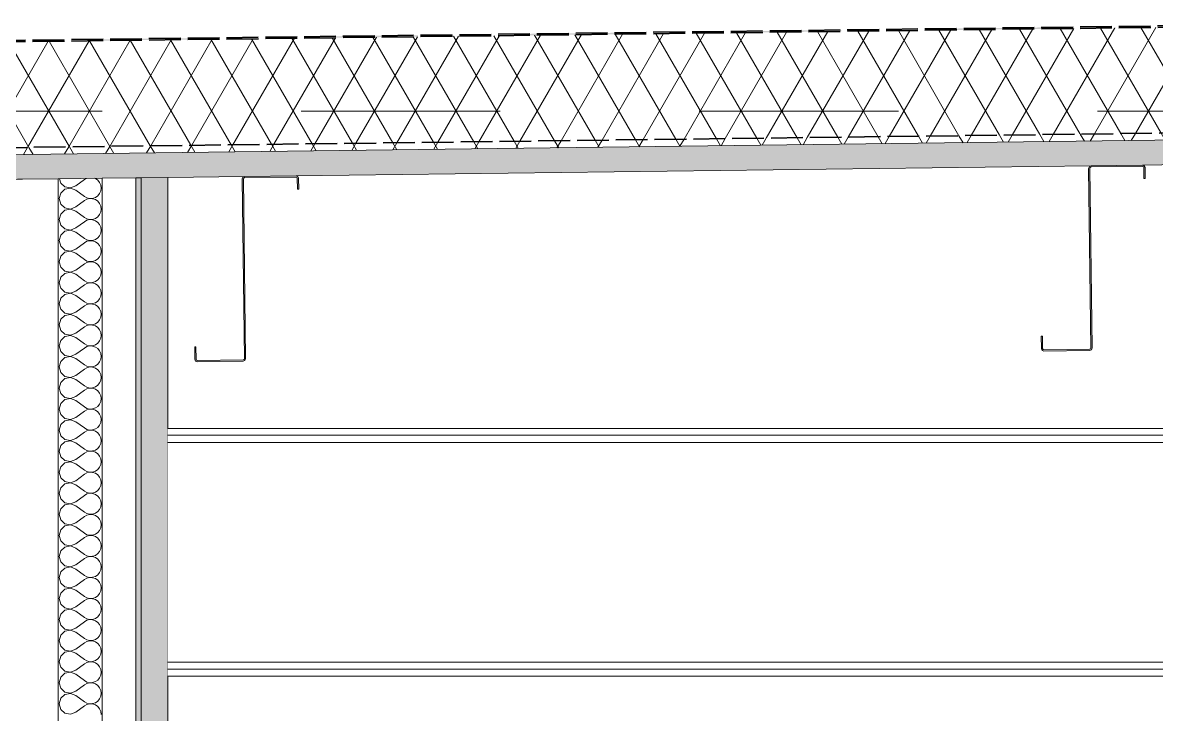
# Model space of a CAD drawing. Header units: millimetres. Extents: x -46169 to 228156, y -86316 to 18123.
# Drawn here: x 115437 to 117044, y -65767 to -64786 of the extents above; entities that cross this region are included whole.
import ezdxf

# ---------------------------------------------------------------- set-up
doc = ezdxf.new("R2010")
doc.units = ezdxf.units.MM
doc.header["$MEASUREMENT"] = 0
for name, pattern in [('Dashed', [2822.222233, 1411.111116, -1411.111116]), ('Hidden Line', [55, 45, -10]), ('Wipeout_Contour', [1000, 0, -1000])]:
    doc.linetypes.add(name, pattern=pattern)
for name, color, linetype, lineweight, true_color in [('0_Pen_No__105', 7, 'Continuous', 15, 0xa6a6a6), ('New_A-20-M_Roof_Pen_No__149', 7, 'Continuous', 0, 0x2a2a2a), ('New_A-20-M_Roof_Pen_No__162', 7, 'Continuous', 0, 0xe47200), ('New_A-20-M_Roof_Pen_No__81', 7, 'Continuous', 20, 0x6a6a6a), ('New_A-25-M_Wall_Int_Pen_No__107', 7, 'Continuous', 15, 0xa6a6a6)]:
    doc.layers.add(name, color=color, linetype=linetype, lineweight=lineweight, true_color=true_color)
for name, color, linetype in [('New_A-20-M_Roof', 7, 'Continuous'), ('New_A-25-M_Wall_Int', 7, 'Continuous'), ('S-280-M_STRUCT_FRAME.IFC Import', 7, 'Continuous')]:
    doc.layers.add(name, color=color, linetype=linetype)
for name, color, linetype, lineweight in [('New_A-20-M_Roof_Pen_No__195', 7, 'Continuous', 35), ('New_A-20-M_Roof_Pen_No__4', 7, 'Continuous', 20), ('New_A-20-M_Roof_Pen_No__85', 8, 'Continuous', 20), ('New_A-25-M_Wall_Int_Pen_No__1', 7, 'Continuous', 13), ('S-280-M_STRUCT_FRAME.IFC Import_Pen_No__1', 7, 'Continuous', 13), ('S-280-M_STRUCT_FRAME.IFC Import_Pen_No__160', 5, 'Continuous', 200), ('S-280-M_STRUCT_FRAME.IFC Import_Pen_No__90', 8, 'Continuous', 20)]:
    doc.layers.add(name, color=color, linetype=linetype, lineweight=lineweight)
pattern_1 = [(60, (104446.777, -81110.96), (-43.30127, 25), []), (120, (104446.777, -81110.96), (43.30127, 25), [])]

# ---------------------------------------------------------------- blocks, each defined once
blk = doc.blocks.new('Section Elem_34_1', base_point=(104446.8, -81111))
at = {"color": 254, "linetype": 'Wipeout_Contour', "lineweight": 0, "ltscale": 12703717.4741142}
blk.add_wipeout([(115752, -65003.7), (115642.9, -65005.1), (115642.9, -65361), (117118.2, -65361), (117118.2, -65712.4), (115642.9, -65712.4), (115642.9, -65961), (117149.3, -65961), (117149.3, -65361), (117842.9, -65361), (117842.9, -64988), (117625.9, -64985.3), (117628.4, -64986.4), (117629.5, -64989), (117626.3, -65243.7), (117626.8, -65245), (117628, -65245.6), (117692.8, -65246.4), (117694.1, -65245.9), (117694.7, -65244.6), (117694.9, -65227.2), (117696.7, -65227.2), (117696.5, -65244.6), (117695.4, -65247.2), (117692.8, -65248.2), (117628, -65247.4), (117625.5, -65246.3), (117624.5, -65243.7), (117627.7, -64988.9), (117627.2, -64987.7), (117625.9, -64987.1), (117553.1, -64986.2), (117551.8, -64986.7), (117551.3, -64988), (117551.1, -65003.4), (117549.3, -65003.4), (117549.5, -64988), (117550.6, -64985.4), (117553.1, -64984.4), (117421.4, -64982.7), (117024.7, -64987.7), (117027.3, -64988.7), (117028.3, -64991.3), (117028.5, -65006.7), (117026.7, -65006.7), (117026.5, -64991.3), (117026, -64990), (117024.7, -64989.5), (116951.9, -64990.4), (116950.7, -64991), (116950.2, -64992.3), (116953.4, -65247), (116952.3, -65249.6), (116949.8, -65250.7), (116885, -65251.5), (116882.4, -65250.5), (116881.4, -65247.9), (116881.1, -65230.5), (116882.9, -65230.5), (116883.2, -65247.9), (116883.7, -65249.2), (116885, -65249.7), (116949.8, -65248.9), (116951, -65248.3), (116951.6, -65247.1), (116948.4, -64992.3), (116949.4, -64989.7), (116951.9, -64988.6), (115824.8, -65002.8), (115827.4, -65003.8), (115828.4, -65006.4), (115828.6, -65021.8), (115826.8, -65021.8), (115826.6, -65006.4), (115826.1, -65005.1), (115824.8, -65004.6), (115752, -65005.5), (115750.8, -65006.1), (115750.2, -65007.3), (115753.4, -65262.1), (115752.4, -65264.7), (115749.9, -65265.8), (115685.1, -65266.6), (115682.5, -65265.6), (115681.5, -65263), (115681.2, -65245.6), (115683, -65245.6), (115683.3, -65263), (115683.8, -65264.3), (115685.1, -65264.8), (115749.9, -65264), (115751.1, -65263.4), (115751.6, -65262.1), (115748.4, -65007.4), (115749.5, -65004.8)], dxfattribs=at).dxf.layer = 'New_A-25-M_Wall_Int'
blk = doc.blocks.new('*X57', base_point=(104446.8, -81111))
at = {"layer": 'New_A-25-M_Wall_Int_Pen_No__107', "linetype": 'Continuous'}
for p, q in [((115489.5, -65007), (115491.2, -65013.1)), ((115491.2, -65013.1), (115497.2, -65018.6)), ((115497.2, -65018.6), (115505.2, -65020.1)), ((115505.2, -65020.1), (115512.8, -65017.2)), ((115512.8, -65017.2), (115524.8, -65008.3)), ((115527.9, -65006.5), (115524.8, -65008.3)), ((115540.4, -65006.8), (115539.1, -65006.4)), ((115543.8, -65009.2), (115540.4, -65006.8)), ((115546.4, -65012.4), (115543.8, -65009.2)), ((115548.1, -65016.1), (115546.4, -65012.4)), ((115548.7, -65020.2), (115548.1, -65016.1)), ((115491.2, -65027.3), (115489, -65035.1)), ((115489, -65035.1), (115491.2, -65043)), ((115497.2, -65021.8), (115491.2, -65027.3)), ((115505.2, -65020.3), (115497.2, -65021.8)), ((115512.8, -65023.2), (115505.2, -65020.3)), ((115512.8, -65023.2), (115524.8, -65032.1)), ((115524.8, -65032.1), (115528.4, -65034.1)), ((115528.4, -65036.1), (115524.8, -65038.1)), ((115528.4, -65034.1), (115532.4, -65035.1)), ((115532.4, -65035.2), (115528.4, -65036.1)), ((115532.4, -65035.1), (115536.5, -65034.9)), ((115536.5, -65035.4), (115532.4, -65035.2)), ((115536.5, -65034.9), (115540.4, -65033.6)), ((115540.4, -65036.7), (115536.5, -65035.4)), ((115540.4, -65033.6), (115543.8, -65031.2)), ((115543.8, -65031.2), (115546.4, -65028)), ((115546.4, -65028), (115548.1, -65024.3)), ((115548.1, -65024.3), (115548.7, -65020.2)), ((115491.2, -65043), (115497.2, -65048.5)), ((115497.2, -65051.6), (115491.2, -65057.1)), ((115497.2, -65048.5), (115505.2, -65050)), ((115505.2, -65050.1), (115497.2, -65051.6)), ((115505.2, -65050), (115512.8, -65047.1)), ((115512.8, -65053), (115505.2, -65050.1)), ((115512.8, -65047.1), (115524.8, -65038.1)), ((115543.8, -65039), (115540.4, -65036.7)), ((115546.4, -65042.2), (115543.8, -65039)), ((115548.1, -65046), (115546.4, -65042.2)), ((115548.7, -65050.1), (115548.1, -65046)), ((115548.1, -65054.1), (115548.7, -65050.1)), ((115491.2, -65057.1), (115489, -65065)), ((115489, -65065), (115491.2, -65072.8)), ((115512.8, -65053), (115524.8, -65062)), ((115512.8, -65076.9), (115524.8, -65068)), ((115524.8, -65062), (115528.4, -65064)), ((115528.4, -65066), (115524.8, -65068)), ((115528.4, -65064), (115532.4, -65064.9)), ((115532.4, -65065), (115528.4, -65066)), ((115532.4, -65064.9), (115536.5, -65064.7)), ((115536.5, -65065.2), (115532.4, -65065)), ((115536.5, -65064.7), (115540.4, -65063.4)), ((115540.4, -65066.6), (115536.5, -65065.2)), ((115540.4, -65063.4), (115543.8, -65061.1)), ((115543.8, -65068.9), (115540.4, -65066.6)), ((115543.8, -65061.1), (115546.4, -65057.9)), ((115546.4, -65057.9), (115548.1, -65054.1)), ((115491.2, -65072.8), (115497.2, -65078.3)), ((115497.2, -65081.5), (115491.2, -65087)), ((115497.2, -65078.3), (115505.2, -65079.8)), ((115505.2, -65080), (115497.2, -65081.5)), ((115505.2, -65079.8), (115512.8, -65076.9)), ((115512.8, -65082.9), (115505.2, -65080)), ((115512.8, -65082.9), (115524.8, -65091.8)), ((115546.4, -65072.1), (115543.8, -65068.9)), ((115548.1, -65075.8), (115546.4, -65072.1)), ((115546.4, -65087.8), (115548.1, -65084)), ((115548.7, -65079.9), (115548.1, -65075.8)), ((115548.1, -65084), (115548.7, -65079.9)), ((115491.2, -65087), (115489, -65094.8)), ((115489, -65094.8), (115491.2, -65102.7)), ((115512.8, -65106.8), (115524.8, -65097.8)), ((115524.8, -65091.8), (115528.4, -65093.8)), ((115528.4, -65095.8), (115524.8, -65097.8)), ((115528.4, -65093.8), (115532.4, -65094.8)), ((115532.4, -65094.9), (115528.4, -65095.8)), ((115532.4, -65094.8), (115536.5, -65094.6)), ((115536.5, -65095.1), (115532.4, -65094.9)), ((115536.5, -65094.6), (115540.4, -65093.3)), ((115540.4, -65096.4), (115536.5, -65095.1)), ((115540.4, -65093.3), (115543.8, -65090.9)), ((115543.8, -65098.7), (115540.4, -65096.4)), ((115543.8, -65090.9), (115546.4, -65087.8)), ((115546.4, -65101.9), (115543.8, -65098.7)), ((115491.2, -65102.7), (115497.2, -65108.2)), ((115497.2, -65111.3), (115491.2, -65116.8)), ((115497.2, -65108.2), (115505.2, -65109.7)), ((115505.2, -65109.8), (115497.2, -65111.3)), ((115505.2, -65109.7), (115512.8, -65106.8)), ((115512.8, -65112.7), (115505.2, -65109.8)), ((115512.8, -65112.7), (115524.8, -65121.7)), ((115548.1, -65105.7), (115546.4, -65101.9)), ((115546.4, -65117.6), (115548.1, -65113.8)), ((115548.7, -65109.8), (115548.1, -65105.7)), ((115548.1, -65113.8), (115548.7, -65109.8)), ((115491.2, -65116.8), (115489, -65124.7)), ((115489, -65124.7), (115491.2, -65132.5)), ((115491.2, -65132.5), (115497.2, -65138)), ((115512.8, -65136.6), (115524.8, -65127.7)), ((115524.8, -65121.7), (115528.4, -65123.7)), ((115528.4, -65125.7), (115524.8, -65127.7)), ((115528.4, -65123.7), (115532.4, -65124.6)), ((115532.4, -65124.7), (115528.4, -65125.7)), ((115532.4, -65124.6), (115536.5, -65124.4)), ((115536.5, -65124.9), (115532.4, -65124.7)), ((115536.5, -65124.4), (115540.4, -65123.1)), ((115540.4, -65126.3), (115536.5, -65124.9)), ((115540.4, -65123.1), (115543.8, -65120.8)), ((115543.8, -65128.6), (115540.4, -65126.3)), ((115543.8, -65120.8), (115546.4, -65117.6)), ((115546.4, -65131.8), (115543.8, -65128.6)), ((115548.1, -65135.5), (115546.4, -65131.8)), ((115491.2, -65146.7), (115489, -65154.5)), ((115497.2, -65141.2), (115491.2, -65146.7)), ((115497.2, -65138), (115505.2, -65139.6)), ((115505.2, -65139.7), (115497.2, -65141.2)), ((115505.2, -65139.6), (115512.8, -65136.6)), ((115512.8, -65142.6), (115505.2, -65139.7)), ((115512.8, -65142.6), (115524.8, -65151.6)), ((115543.8, -65150.6), (115546.4, -65147.5)), ((115546.4, -65147.5), (115548.1, -65143.7)), ((115548.7, -65139.6), (115548.1, -65135.5)), ((115548.1, -65143.7), (115548.7, -65139.6)), ((115489, -65154.5), (115491.2, -65162.4)), ((115491.2, -65162.4), (115497.2, -65167.9)), ((115512.8, -65166.5), (115524.8, -65157.5)), ((115524.8, -65151.6), (115528.4, -65153.6)), ((115528.4, -65155.5), (115524.8, -65157.5)), ((115528.4, -65153.6), (115532.4, -65154.5)), ((115532.4, -65154.6), (115528.4, -65155.5)), ((115532.4, -65154.5), (115536.5, -65154.3)), ((115536.5, -65154.8), (115532.4, -65154.6)), ((115536.5, -65154.3), (115540.4, -65153)), ((115540.4, -65156.1), (115536.5, -65154.8)), ((115540.4, -65153), (115543.8, -65150.6)), ((115543.8, -65158.5), (115540.4, -65156.1)), ((115546.4, -65161.6), (115543.8, -65158.5)), ((115548.1, -65165.4), (115546.4, -65161.6)), ((115491.2, -65176.6), (115489, -65184.4)), ((115497.2, -65171), (115491.2, -65176.6)), ((115497.2, -65167.9), (115505.2, -65169.4)), ((115505.2, -65169.5), (115497.2, -65171)), ((115505.2, -65169.4), (115512.8, -65166.5)), ((115512.8, -65172.5), (115505.2, -65169.5)), ((115512.8, -65172.5), (115524.8, -65181.4)), ((115540.4, -65182.8), (115543.8, -65180.5)), ((115543.8, -65180.5), (115546.4, -65177.3)), ((115546.4, -65177.3), (115548.1, -65173.5)), ((115548.7, -65169.5), (115548.1, -65165.4)), ((115548.1, -65173.5), (115548.7, -65169.5)), ((115489, -65184.4), (115491.2, -65192.2)), ((115491.2, -65192.2), (115497.2, -65197.7)), ((115505.2, -65199.3), (115512.8, -65196.3)), ((115512.8, -65196.3), (115524.8, -65187.4)), ((115524.8, -65181.4), (115528.4, -65183.4)), ((115528.4, -65185.4), (115524.8, -65187.4)), ((115528.4, -65183.4), (115532.4, -65184.3)), ((115532.4, -65184.5), (115528.4, -65185.4)), ((115532.4, -65184.3), (115536.5, -65184.1)), ((115536.5, -65184.7), (115532.4, -65184.5)), ((115536.5, -65184.1), (115540.4, -65182.8)), ((115540.4, -65186), (115536.5, -65184.7)), ((115543.8, -65188.3), (115540.4, -65186)), ((115546.4, -65191.5), (115543.8, -65188.3)), ((115548.1, -65195.2), (115546.4, -65191.5)), ((115548.7, -65199.3), (115548.1, -65195.2)), ((115491.2, -65206.4), (115489, -65214.3)), ((115497.2, -65200.9), (115491.2, -65206.4)), ((115497.2, -65197.7), (115505.2, -65199.3)), ((115505.2, -65199.4), (115497.2, -65200.9)), ((115512.8, -65202.3), (115505.2, -65199.4)), ((115512.8, -65202.3), (115524.8, -65211.3)), ((115524.8, -65211.3), (115528.4, -65213.3)), ((115536.5, -65214), (115540.4, -65212.7)), ((115540.4, -65212.7), (115543.8, -65210.3)), ((115543.8, -65210.3), (115546.4, -65207.2)), ((115546.4, -65207.2), (115548.1, -65203.4)), ((115548.1, -65203.4), (115548.7, -65199.3)), ((115489, -65214.3), (115491.2, -65222.1)), ((115491.2, -65222.1), (115497.2, -65227.6)), ((115497.2, -65227.6), (115505.2, -65229.1)), ((115505.2, -65229.1), (115512.8, -65226.2)), ((115512.8, -65226.2), (115524.8, -65217.2)), ((115528.4, -65215.2), (115524.8, -65217.2)), ((115528.4, -65213.3), (115532.4, -65214.2)), ((115532.4, -65214.3), (115528.4, -65215.2)), ((115532.4, -65214.2), (115536.5, -65214)), ((115536.5, -65214.5), (115532.4, -65214.3)), ((115540.4, -65215.8), (115536.5, -65214.5)), ((115543.8, -65218.2), (115540.4, -65215.8)), ((115546.4, -65221.3), (115543.8, -65218.2)), ((115548.1, -65225.1), (115546.4, -65221.3)), ((115548.7, -65229.2), (115548.1, -65225.1)), ((115491.2, -65236.3), (115489, -65244.1)), ((115489, -65244.1), (115491.2, -65252)), ((115497.2, -65230.8), (115491.2, -65236.3)), ((115505.2, -65229.2), (115497.2, -65230.8)), ((115512.8, -65232.2), (115505.2, -65229.2)), ((115512.8, -65232.2), (115524.8, -65241.1)), ((115524.8, -65241.1), (115528.4, -65243.1)), ((115528.4, -65245.1), (115524.8, -65247.1)), ((115528.4, -65243.1), (115532.4, -65244)), ((115532.4, -65244.2), (115528.4, -65245.1)), ((115532.4, -65244), (115536.5, -65243.8)), ((115536.5, -65244.4), (115532.4, -65244.2)), ((115536.5, -65243.8), (115540.4, -65242.5)), ((115540.4, -65245.7), (115536.5, -65244.4)), ((115540.4, -65242.5), (115543.8, -65240.2)), ((115543.8, -65240.2), (115546.4, -65237)), ((115546.4, -65237), (115548.1, -65233.3)), ((115548.1, -65233.3), (115548.7, -65229.2)), ((115491.2, -65252), (115497.2, -65257.5)), ((115497.2, -65260.6), (115491.2, -65266.1)), ((115497.2, -65257.5), (115505.2, -65259)), ((115505.2, -65259.1), (115497.2, -65260.6)), ((115505.2, -65259), (115512.8, -65256)), ((115512.8, -65262), (115505.2, -65259.1)), ((115512.8, -65256), (115524.8, -65247.1)), ((115543.8, -65248), (115540.4, -65245.7)), ((115546.4, -65251.2), (115543.8, -65248)), ((115548.1, -65255), (115546.4, -65251.2)), ((115548.7, -65259), (115548.1, -65255)), ((115548.1, -65263.1), (115548.7, -65259)), ((115491.2, -65266.1), (115489, -65274)), ((115489, -65274), (115491.2, -65281.8)), ((115512.8, -65262), (115524.8, -65271)), ((115512.8, -65285.9), (115524.8, -65276.9)), ((115524.8, -65271), (115528.4, -65273)), ((115528.4, -65275), (115524.8, -65276.9)), ((115528.4, -65273), (115532.4, -65273.9)), ((115532.4, -65274), (115528.4, -65275)), ((115532.4, -65273.9), (115536.5, -65273.7)), ((115536.5, -65274.2), (115532.4, -65274)), ((115536.5, -65273.7), (115540.4, -65272.4)), ((115540.4, -65275.5), (115536.5, -65274.2)), ((115540.4, -65272.4), (115543.8, -65270.1)), ((115543.8, -65277.9), (115540.4, -65275.5)), ((115543.8, -65270.1), (115546.4, -65266.9)), ((115546.4, -65266.9), (115548.1, -65263.1)), ((115491.2, -65281.8), (115497.2, -65287.3)), ((115497.2, -65290.5), (115491.2, -65296)), ((115497.2, -65287.3), (115505.2, -65288.8)), ((115505.2, -65288.9), (115497.2, -65290.5)), ((115505.2, -65288.8), (115512.8, -65285.9)), ((115512.8, -65291.9), (115505.2, -65288.9)), ((115512.8, -65291.9), (115524.8, -65300.8)), ((115546.4, -65281), (115543.8, -65277.9)), ((115548.1, -65284.8), (115546.4, -65281)), ((115546.4, -65296.7), (115548.1, -65293)), ((115548.7, -65288.9), (115548.1, -65284.8)), ((115548.1, -65293), (115548.7, -65288.9)), ((115491.2, -65296), (115489, -65303.8)), ((115489, -65303.8), (115491.2, -65311.7)), ((115512.8, -65315.8), (115524.8, -65306.8)), ((115524.8, -65300.8), (115528.4, -65302.8)), ((115528.4, -65304.8), (115524.8, -65306.8)), ((115528.4, -65302.8), (115532.4, -65303.8)), ((115532.4, -65303.9), (115528.4, -65304.8)), ((115532.4, -65303.8), (115536.5, -65303.6)), ((115536.5, -65304.1), (115532.4, -65303.9)), ((115536.5, -65303.6), (115540.4, -65302.2)), ((115540.4, -65305.4), (115536.5, -65304.1)), ((115540.4, -65302.2), (115543.8, -65299.9)), ((115543.8, -65307.7), (115540.4, -65305.4)), ((115543.8, -65299.9), (115546.4, -65296.7)), ((115546.4, -65310.9), (115543.8, -65307.7)), ((115491.2, -65311.7), (115497.2, -65317.2)), ((115497.2, -65320.3), (115491.2, -65325.8)), ((115497.2, -65317.2), (115505.2, -65318.7)), ((115505.2, -65318.8), (115497.2, -65320.3)), ((115505.2, -65318.7), (115512.8, -65315.8)), ((115512.8, -65321.7), (115505.2, -65318.8)), ((115512.8, -65321.7), (115524.8, -65330.7)), ((115548.1, -65314.7), (115546.4, -65310.9)), ((115546.4, -65326.6), (115548.1, -65322.8)), ((115548.7, -65318.7), (115548.1, -65314.7)), ((115548.1, -65322.8), (115548.7, -65318.7)), ((115491.2, -65325.8), (115489, -65333.7)), ((115489, -65333.7), (115491.2, -65341.5)), ((115491.2, -65341.5), (115497.2, -65347)), ((115512.8, -65345.6), (115524.8, -65336.7)), ((115524.8, -65330.7), (115528.4, -65332.7)), ((115528.4, -65334.7), (115524.8, -65336.7)), ((115528.4, -65332.7), (115532.4, -65333.6)), ((115532.4, -65333.7), (115528.4, -65334.7)), ((115532.4, -65333.6), (115536.5, -65333.4)), ((115536.5, -65333.9), (115532.4, -65333.7)), ((115536.5, -65333.4), (115540.4, -65332.1)), ((115540.4, -65335.2), (115536.5, -65333.9)), ((115540.4, -65332.1), (115543.8, -65329.8)), ((115543.8, -65337.6), (115540.4, -65335.2)), ((115543.8, -65329.8), (115546.4, -65326.6)), ((115546.4, -65340.7), (115543.8, -65337.6)), ((115548.1, -65344.5), (115546.4, -65340.7)), ((115491.2, -65355.7), (115489, -65363.5)), ((115497.2, -65350.2), (115491.2, -65355.7)), ((115497.2, -65347), (115505.2, -65348.5)), ((115505.2, -65348.7), (115497.2, -65350.2)), ((115505.2, -65348.5), (115512.8, -65345.6)), ((115512.8, -65351.6), (115505.2, -65348.7)), ((115512.8, -65351.6), (115524.8, -65360.5)), ((115543.8, -65359.6), (115546.4, -65356.4)), ((115546.4, -65356.4), (115548.1, -65352.7)), ((115548.7, -65348.6), (115548.1, -65344.5)), ((115548.1, -65352.7), (115548.7, -65348.6)), ((115489, -65363.5), (115491.2, -65371.4)), ((115491.2, -65371.4), (115497.2, -65376.9)), ((115512.8, -65375.5), (115524.8, -65366.5)), ((115524.8, -65360.5), (115528.4, -65362.5)), ((115528.4, -65364.5), (115524.8, -65366.5)), ((115528.4, -65362.5), (115532.4, -65363.5)), ((115532.4, -65363.6), (115528.4, -65364.5)), ((115532.4, -65363.5), (115536.5, -65363.3)), ((115536.5, -65363.8), (115532.4, -65363.6)), ((115536.5, -65363.3), (115540.4, -65361.9)), ((115540.4, -65365.1), (115536.5, -65363.8)), ((115540.4, -65361.9), (115543.8, -65359.6)), ((115543.8, -65367.4), (115540.4, -65365.1)), ((115546.4, -65370.6), (115543.8, -65367.4)), ((115548.1, -65374.4), (115546.4, -65370.6)), ((115491.2, -65385.5), (115489, -65393.4)), ((115497.2, -65380), (115491.2, -65385.5)), ((115497.2, -65376.9), (115505.2, -65378.4)), ((115505.2, -65378.5), (115497.2, -65380)), ((115505.2, -65378.4), (115512.8, -65375.5)), ((115512.8, -65381.4), (115505.2, -65378.5)), ((115512.8, -65381.4), (115524.8, -65390.4)), ((115540.4, -65391.8), (115543.8, -65389.5)), ((115543.8, -65389.5), (115546.4, -65386.3)), ((115546.4, -65386.3), (115548.1, -65382.5)), ((115548.7, -65378.5), (115548.1, -65374.4)), ((115548.1, -65382.5), (115548.7, -65378.5)), ((115489, -65393.4), (115491.2, -65401.2)), ((115491.2, -65401.2), (115497.2, -65406.7)), ((115505.2, -65408.2), (115512.8, -65405.3)), ((115512.8, -65405.3), (115524.8, -65396.4)), ((115524.8, -65390.4), (115528.4, -65392.4)), ((115528.4, -65394.4), (115524.8, -65396.4)), ((115528.4, -65392.4), (115532.4, -65393.3)), ((115532.4, -65393.4), (115528.4, -65394.4)), ((115532.4, -65393.3), (115536.5, -65393.1)), ((115536.5, -65393.6), (115532.4, -65393.4)), ((115536.5, -65393.1), (115540.4, -65391.8)), ((115540.4, -65395), (115536.5, -65393.6)), ((115543.8, -65397.3), (115540.4, -65395)), ((115546.4, -65400.5), (115543.8, -65397.3)), ((115548.1, -65404.2), (115546.4, -65400.5)), ((115548.7, -65408.3), (115548.1, -65404.2)), ((115491.2, -65415.4), (115489, -65423.2)), ((115497.2, -65409.9), (115491.2, -65415.4)), ((115497.2, -65406.7), (115505.2, -65408.2)), ((115505.2, -65408.4), (115497.2, -65409.9)), ((115512.8, -65411.3), (115505.2, -65408.4)), ((115512.8, -65411.3), (115524.8, -65420.2)), ((115524.8, -65420.2), (115528.4, -65422.2)), ((115536.5, -65423), (115540.4, -65421.7)), ((115540.4, -65421.7), (115543.8, -65419.3)), ((115543.8, -65419.3), (115546.4, -65416.2)), ((115546.4, -65416.2), (115548.1, -65412.4)), ((115548.1, -65412.4), (115548.7, -65408.3)), ((115489, -65423.2), (115491.2, -65431.1)), ((115491.2, -65431.1), (115497.2, -65436.6)), ((115497.2, -65436.6), (115505.2, -65438.1)), ((115505.2, -65438.1), (115512.8, -65435.2)), ((115512.8, -65435.2), (115524.8, -65426.2)), ((115528.4, -65424.2), (115524.8, -65426.2)), ((115528.4, -65422.2), (115532.4, -65423.2)), ((115532.4, -65423.3), (115528.4, -65424.2)), ((115532.4, -65423.2), (115536.5, -65423)), ((115536.5, -65423.5), (115532.4, -65423.3)), ((115540.4, -65424.8), (115536.5, -65423.5)), ((115543.8, -65427.1), (115540.4, -65424.8)), ((115546.4, -65430.3), (115543.8, -65427.1)), ((115548.1, -65434.1), (115546.4, -65430.3)), ((115548.7, -65438.2), (115548.1, -65434.1)), ((115491.2, -65445.2), (115489, -65453.1)), ((115489, -65453.1), (115491.2, -65460.9)), ((115497.2, -65439.7), (115491.2, -65445.2)), ((115505.2, -65438.2), (115497.2, -65439.7)), ((115512.8, -65441.1), (115505.2, -65438.2)), ((115512.8, -65441.1), (115524.8, -65450.1)), ((115524.8, -65450.1), (115528.4, -65452.1)), ((115528.4, -65452.1), (115532.4, -65453)), ((115532.4, -65453.1), (115528.4, -65454.1)), ((115532.4, -65453), (115536.5, -65452.8)), ((115536.5, -65453.3), (115532.4, -65453.1)), ((115536.5, -65452.8), (115540.4, -65451.5)), ((115540.4, -65454.7), (115536.5, -65453.3)), ((115540.4, -65451.5), (115543.8, -65449.2)), ((115543.8, -65449.2), (115546.4, -65446)), ((115546.4, -65446), (115548.1, -65442.2)), ((115548.1, -65442.2), (115548.7, -65438.2)), ((115491.2, -65460.9), (115497.2, -65466.4)), ((115497.2, -65469.6), (115491.2, -65475.1)), ((115497.2, -65466.4), (115505.2, -65468)), ((115505.2, -65468.1), (115497.2, -65469.6)), ((115505.2, -65468), (115512.8, -65465)), ((115512.8, -65471), (115505.2, -65468.1)), ((115512.8, -65465), (115524.8, -65456.1)), ((115528.4, -65454.1), (115524.8, -65456.1)), ((115543.8, -65457), (115540.4, -65454.7)), ((115546.4, -65460.2), (115543.8, -65457)), ((115548.1, -65463.9), (115546.4, -65460.2)), ((115548.7, -65468), (115548.1, -65463.9)), ((115548.1, -65472.1), (115548.7, -65468)), ((115491.2, -65475.1), (115489, -65482.9)), ((115489, -65482.9), (115491.2, -65490.8)), ((115512.8, -65471), (115524.8, -65480)), ((115512.8, -65494.9), (115524.8, -65485.9)), ((115524.8, -65480), (115528.4, -65481.9)), ((115528.4, -65483.9), (115524.8, -65485.9)), ((115528.4, -65481.9), (115532.4, -65482.9)), ((115532.4, -65483), (115528.4, -65483.9)), ((115532.4, -65482.9), (115536.5, -65482.7)), ((115536.5, -65483.2), (115532.4, -65483)), ((115536.5, -65482.7), (115540.4, -65481.4)), ((115540.4, -65484.5), (115536.5, -65483.2)), ((115540.4, -65481.4), (115543.8, -65479)), ((115543.8, -65486.8), (115540.4, -65484.5)), ((115543.8, -65479), (115546.4, -65475.9)), ((115546.4, -65475.9), (115548.1, -65472.1)), ((115491.2, -65490.8), (115497.2, -65496.3)), ((115497.2, -65499.4), (115491.2, -65504.9)), ((115497.2, -65496.3), (115505.2, -65497.8)), ((115505.2, -65497.9), (115497.2, -65499.4)), ((115505.2, -65497.8), (115512.8, -65494.9)), ((115512.8, -65500.9), (115505.2, -65497.9)), ((115512.8, -65500.9), (115524.8, -65509.8)), ((115546.4, -65490), (115543.8, -65486.8)), ((115548.1, -65493.8), (115546.4, -65490)), ((115546.4, -65505.7), (115548.1, -65501.9)), ((115548.7, -65497.9), (115548.1, -65493.8)), ((115548.1, -65501.9), (115548.7, -65497.9)), ((115491.2, -65504.9), (115489, -65512.8)), ((115489, -65512.8), (115491.2, -65520.6)), ((115512.8, -65524.7), (115524.8, -65515.8)), ((115524.8, -65509.8), (115528.4, -65511.8)), ((115528.4, -65513.8), (115524.8, -65515.8)), ((115528.4, -65511.8), (115532.4, -65512.7)), ((115532.4, -65512.9), (115528.4, -65513.8)), ((115532.4, -65512.7), (115536.5, -65512.5)), ((115536.5, -65513.1), (115532.4, -65512.9)), ((115536.5, -65512.5), (115540.4, -65511.2)), ((115540.4, -65514.4), (115536.5, -65513.1)), ((115540.4, -65511.2), (115543.8, -65508.9)), ((115543.8, -65516.7), (115540.4, -65514.4)), ((115543.8, -65508.9), (115546.4, -65505.7)), ((115546.4, -65519.9), (115543.8, -65516.7)), ((115491.2, -65520.6), (115497.2, -65526.1)), ((115497.2, -65529.3), (115491.2, -65534.8)), ((115497.2, -65526.1), (115505.2, -65527.7)), ((115505.2, -65527.8), (115497.2, -65529.3)), ((115505.2, -65527.7), (115512.8, -65524.7)), ((115512.8, -65530.7), (115505.2, -65527.8)), ((115512.8, -65530.7), (115524.8, -65539.7)), ((115548.1, -65523.6), (115546.4, -65519.9)), ((115546.4, -65535.6), (115548.1, -65531.8)), ((115548.7, -65527.7), (115548.1, -65523.6)), ((115548.1, -65531.8), (115548.7, -65527.7)), ((115491.2, -65534.8), (115489, -65542.6)), ((115489, -65542.6), (115491.2, -65550.5)), ((115512.8, -65554.6), (115524.8, -65545.6)), ((115524.8, -65539.7), (115528.4, -65541.7)), ((115528.4, -65543.6), (115524.8, -65545.6)), ((115528.4, -65541.7), (115532.4, -65542.6)), ((115532.4, -65542.7), (115528.4, -65543.6)), ((115532.4, -65542.6), (115536.5, -65542.4)), ((115536.5, -65542.9), (115532.4, -65542.7)), ((115536.5, -65542.4), (115540.4, -65541.1)), ((115540.4, -65544.2), (115536.5, -65542.9)), ((115540.4, -65541.1), (115543.8, -65538.7)), ((115543.8, -65546.6), (115540.4, -65544.2)), ((115543.8, -65538.7), (115546.4, -65535.6)), ((115546.4, -65549.7), (115543.8, -65546.6)), ((115548.1, -65553.5), (115546.4, -65549.7)), ((115491.2, -65564.7), (115489, -65572.5)), ((115491.2, -65550.5), (115497.2, -65556)), ((115497.2, -65559.2), (115491.2, -65564.7)), ((115497.2, -65556), (115505.2, -65557.5)), ((115505.2, -65557.6), (115497.2, -65559.2)), ((115505.2, -65557.5), (115512.8, -65554.6)), ((115512.8, -65560.6), (115505.2, -65557.6)), ((115512.8, -65560.6), (115524.8, -65569.5)), ((115543.8, -65568.6), (115546.4, -65565.4)), ((115546.4, -65565.4), (115548.1, -65561.7)), ((115548.7, -65557.6), (115548.1, -65553.5)), ((115548.1, -65561.7), (115548.7, -65557.6)), ((115489, -65572.5), (115491.2, -65580.4)), ((115491.2, -65580.4), (115497.2, -65585.9)), ((115512.8, -65584.4), (115524.8, -65575.5)), ((115524.8, -65569.5), (115528.4, -65571.5)), ((115528.4, -65573.5), (115524.8, -65575.5)), ((115528.4, -65571.5), (115532.4, -65572.4)), ((115532.4, -65572.6), (115528.4, -65573.5)), ((115532.4, -65572.4), (115536.5, -65572.2)), ((115536.5, -65572.8), (115532.4, -65572.6)), ((115536.5, -65572.2), (115540.4, -65570.9)), ((115540.4, -65574.1), (115536.5, -65572.8)), ((115540.4, -65570.9), (115543.8, -65568.6)), ((115543.8, -65576.4), (115540.4, -65574.1)), ((115546.4, -65579.6), (115543.8, -65576.4)), ((115548.1, -65583.4), (115546.4, -65579.6)), ((115491.2, -65594.5), (115489, -65602.4)), ((115497.2, -65589), (115491.2, -65594.5)), ((115497.2, -65585.9), (115505.2, -65587.4)), ((115505.2, -65587.5), (115497.2, -65589)), ((115505.2, -65587.4), (115512.8, -65584.4)), ((115512.8, -65590.4), (115505.2, -65587.5)), ((115512.8, -65590.4), (115524.8, -65599.4)), ((115540.4, -65600.8), (115543.8, -65598.4)), ((115543.8, -65598.4), (115546.4, -65595.3)), ((115546.4, -65595.3), (115548.1, -65591.5)), ((115548.7, -65587.4), (115548.1, -65583.4)), ((115548.1, -65591.5), (115548.7, -65587.4)), ((115489, -65602.4), (115491.2, -65610.2)), ((115491.2, -65610.2), (115497.2, -65615.7)), ((115505.2, -65617.2), (115512.8, -65614.3)), ((115512.8, -65614.3), (115524.8, -65605.3)), ((115524.8, -65599.4), (115528.4, -65601.4)), ((115528.4, -65603.3), (115524.8, -65605.3)), ((115528.4, -65601.4), (115532.4, -65602.3)), ((115532.4, -65602.4), (115528.4, -65603.3)), ((115532.4, -65602.3), (115536.5, -65602.1)), ((115536.5, -65602.6), (115532.4, -65602.4)), ((115536.5, -65602.1), (115540.4, -65600.8)), ((115540.4, -65603.9), (115536.5, -65602.6)), ((115543.8, -65606.3), (115540.4, -65603.9)), ((115546.4, -65609.4), (115543.8, -65606.3)), ((115548.1, -65613.2), (115546.4, -65609.4)), ((115548.7, -65617.3), (115548.1, -65613.2)), ((115491.2, -65624.4), (115489, -65632.2)), ((115497.2, -65618.9), (115491.2, -65624.4)), ((115497.2, -65615.7), (115505.2, -65617.2)), ((115505.2, -65617.3), (115497.2, -65618.9)), ((115512.8, -65620.3), (115505.2, -65617.3)), ((115512.8, -65620.3), (115524.8, -65629.2)), ((115524.8, -65629.2), (115528.4, -65631.2)), ((115536.5, -65632), (115540.4, -65630.6)), ((115540.4, -65630.6), (115543.8, -65628.3)), ((115543.8, -65628.3), (115546.4, -65625.1)), ((115546.4, -65625.1), (115548.1, -65621.4)), ((115548.1, -65621.4), (115548.7, -65617.3)), ((115489, -65632.2), (115491.2, -65640.1)), ((115491.2, -65640.1), (115497.2, -65645.6)), ((115497.2, -65645.6), (115505.2, -65647.1)), ((115505.2, -65647.1), (115512.8, -65644.2)), ((115512.8, -65644.2), (115524.8, -65635.2)), ((115528.4, -65633.2), (115524.8, -65635.2)), ((115528.4, -65631.2), (115532.4, -65632.2)), ((115532.4, -65632.3), (115528.4, -65633.2)), ((115532.4, -65632.2), (115536.5, -65632)), ((115536.5, -65632.5), (115532.4, -65632.3)), ((115540.4, -65633.8), (115536.5, -65632.5)), ((115543.8, -65636.1), (115540.4, -65633.8)), ((115546.4, -65639.3), (115543.8, -65636.1)), ((115548.1, -65643.1), (115546.4, -65639.3)), ((115548.7, -65647.1), (115548.1, -65643.1)), ((115491.2, -65654.2), (115489, -65662.1)), ((115489, -65662.1), (115491.2, -65669.9)), ((115497.2, -65648.7), (115491.2, -65654.2)), ((115505.2, -65647.2), (115497.2, -65648.7)), ((115512.8, -65650.1), (115505.2, -65647.2)), ((115512.8, -65650.1), (115524.8, -65659.1)), ((115524.8, -65659.1), (115528.4, -65661.1)), ((115528.4, -65661.1), (115532.4, -65662)), ((115532.4, -65662.1), (115528.4, -65663.1)), ((115532.4, -65662), (115536.5, -65661.8)), ((115536.5, -65662.3), (115532.4, -65662.1)), ((115536.5, -65661.8), (115540.4, -65660.5)), ((115540.4, -65663.6), (115536.5, -65662.3)), ((115540.4, -65660.5), (115543.8, -65658.2)), ((115543.8, -65658.2), (115546.4, -65655)), ((115546.4, -65655), (115548.1, -65651.2)), ((115548.1, -65651.2), (115548.7, -65647.1)), ((115491.2, -65669.9), (115497.2, -65675.4)), ((115497.2, -65678.6), (115491.2, -65684.1)), ((115497.2, -65675.4), (115505.2, -65676.9)), ((115505.2, -65677.1), (115497.2, -65678.6)), ((115505.2, -65676.9), (115512.8, -65674)), ((115512.8, -65680), (115505.2, -65677.1)), ((115512.8, -65674), (115524.8, -65665.1)), ((115528.4, -65663.1), (115524.8, -65665.1)), ((115543.8, -65666), (115540.4, -65663.6)), ((115546.4, -65669.1), (115543.8, -65666)), ((115548.1, -65672.9), (115546.4, -65669.1)), ((115548.7, -65677), (115548.1, -65672.9)), ((115548.1, -65681.1), (115548.7, -65677)), ((115491.2, -65684.1), (115489, -65691.9)), ((115489, -65691.9), (115491.2, -65699.8)), ((115512.8, -65680), (115524.8, -65688.9)), ((115512.8, -65703.9), (115524.8, -65694.9)), ((115524.8, -65688.9), (115528.4, -65690.9)), ((115528.4, -65692.9), (115524.8, -65694.9)), ((115528.4, -65690.9), (115532.4, -65691.9)), ((115532.4, -65692), (115528.4, -65692.9)), ((115532.4, -65691.9), (115536.5, -65691.7)), ((115536.5, -65692.2), (115532.4, -65692)), ((115536.5, -65691.7), (115540.4, -65690.3)), ((115540.4, -65693.5), (115536.5, -65692.2)), ((115540.4, -65690.3), (115543.8, -65688)), ((115543.8, -65695.8), (115540.4, -65693.5)), ((115543.8, -65688), (115546.4, -65684.8)), ((115546.4, -65684.8), (115548.1, -65681.1)), ((115491.2, -65699.8), (115497.2, -65705.3)), ((115497.2, -65708.4), (115491.2, -65713.9)), ((115497.2, -65705.3), (115505.2, -65706.8)), ((115505.2, -65706.9), (115497.2, -65708.4)), ((115505.2, -65706.8), (115512.8, -65703.9)), ((115512.8, -65709.8), (115505.2, -65706.9)), ((115512.8, -65709.8), (115524.8, -65718.8)), ((115546.4, -65699), (115543.8, -65695.8)), ((115548.1, -65702.8), (115546.4, -65699)), ((115546.4, -65714.7), (115548.1, -65710.9)), ((115548.7, -65706.8), (115548.1, -65702.8)), ((115548.1, -65710.9), (115548.7, -65706.8)), ((115491.2, -65713.9), (115489, -65721.8)), ((115489, -65721.8), (115491.2, -65729.6)), ((115512.8, -65733.7), (115524.8, -65724.8)), ((115524.8, -65718.8), (115528.4, -65720.8)), ((115528.4, -65722.8), (115524.8, -65724.8)), ((115528.4, -65720.8), (115532.4, -65721.7)), ((115532.4, -65721.8), (115528.4, -65722.8)), ((115532.4, -65721.7), (115536.5, -65721.5)), ((115536.5, -65722), (115532.4, -65721.8)), ((115536.5, -65721.5), (115540.4, -65720.2)), ((115540.4, -65723.4), (115536.5, -65722)), ((115540.4, -65720.2), (115543.8, -65717.9)), ((115543.8, -65725.7), (115540.4, -65723.4)), ((115543.8, -65717.9), (115546.4, -65714.7)), ((115546.4, -65728.9), (115543.8, -65725.7)), ((115491.2, -65729.6), (115497.2, -65735.1)), ((115497.2, -65738.3), (115491.2, -65743.8)), ((115497.2, -65735.1), (115505.2, -65736.6)), ((115505.2, -65736.8), (115497.2, -65738.3)), ((115505.2, -65736.6), (115512.8, -65733.7)), ((115512.8, -65739.7), (115505.2, -65736.8)), ((115512.8, -65739.7), (115524.8, -65748.6)), ((115548.1, -65732.6), (115546.4, -65728.9)), ((115546.4, -65744.5), (115548.1, -65740.8)), ((115548.7, -65736.7), (115548.1, -65732.6)), ((115548.1, -65740.8), (115548.7, -65736.7)), ((115491.2, -65743.8), (115489, -65751.6)), ((115489, -65751.6), (115491.2, -65759.5)), ((115512.8, -65763.6), (115524.8, -65754.6)), ((115524.8, -65748.6), (115528.4, -65750.6)), ((115528.4, -65752.6), (115524.8, -65754.6)), ((115528.4, -65750.6), (115532.4, -65751.6)), ((115532.4, -65751.7), (115528.4, -65752.6)), ((115532.4, -65751.6), (115536.5, -65751.4)), ((115536.5, -65751.9), (115532.4, -65751.7)), ((115536.5, -65751.4), (115540.4, -65750.1)), ((115540.4, -65753.2), (115536.5, -65751.9)), ((115540.4, -65750.1), (115543.8, -65747.7)), ((115543.8, -65755.5), (115540.4, -65753.2)), ((115543.8, -65747.7), (115546.4, -65744.5)), ((115546.4, -65758.7), (115543.8, -65755.5)), ((115548.1, -65762.5), (115546.4, -65758.7)), ((115491.2, -65759.5), (115497.2, -65765)), ((115497.2, -65765), (115505.2, -65766.5)), ((115505.2, -65766.5), (115512.8, -65763.6)), ((115548.7, -65766.6), (115548.1, -65762.5))]:
    blk.add_line(p, q, dxfattribs=at)
blk = doc.blocks.new('Section Elem_35_1', base_point=(104446.8, -81111))
at = {"layer": 'New_A-25-M_Wall_Int_Pen_No__1', "linetype": 'Continuous'}
blk.add_line((115642.9, -65005.1), (115642.9, -65961), dxfattribs=at)
at = {"color": 254, "linetype": 'Wipeout_Contour', "lineweight": 0, "ltscale": 533986.753822}
blk.add_wipeout([(115487.5, -65007), (115437.3, -65007.7), (115437.3, -68961), (115487.5, -68961)], dxfattribs=at).dxf.layer = 'New_A-25-M_Wall_Int'
at = {"color": 254, "linetype": 'Wipeout_Contour', "lineweight": 0, "ltscale": 534181.29077}
blk.add_wipeout([(115550.2, -65006.3), (115487.5, -65007), (115487.5, -68961), (115550.2, -68961)], dxfattribs=at).dxf.layer = 'New_A-25-M_Wall_Int'
at = {"layer": 'New_A-25-M_Wall_Int_Pen_No__1', "linetype": 'Continuous'}
blk.add_line((115487.5, -65007), (115487.5, -68961), dxfattribs=at)
at = {"layer": 'New_A-25-M_Wall_Int'}
blk.add_blockref('*X57', (104446.8, -81111), dxfattribs=at)
at = {"color": 254, "linetype": 'Wipeout_Contour', "lineweight": 0, "ltscale": 534371.525313}
blk.add_wipeout([(115597.8, -65005.7), (115550.2, -65006.3), (115550.2, -68961), (115597.8, -68961)], dxfattribs=at).dxf.layer = 'New_A-25-M_Wall_Int'
at = {"layer": 'New_A-25-M_Wall_Int_Pen_No__107', "linetype": 'Continuous', "lineweight": 0, "true_color": 0x535353}
blk.add_hatch(color=251, dxfattribs=at).paths.add_polyline_path([(115605.3, -65005.6), (115597.8, -65005.7), (115597.8, -68961), (115605.3, -68961)])
at = {"layer": 'New_A-25-M_Wall_Int_Pen_No__107', "linetype": 'Continuous'}
blk.add_hatch(color=256, dxfattribs=at).paths.add_polyline_path([(115642.9, -65005.1), (115605.3, -65005.6), (115605.3, -68961), (115642.9, -68961), (115642.9, -65986), (115638.5, -65986), (115638.5, -65961), (115642.9, -65961)])
at = {"layer": 'New_A-25-M_Wall_Int_Pen_No__1', "linetype": 'Continuous'}
for p, q in [((115550.2, -65006.3), (115550.2, -68961)), ((115597.8, -65005.7), (115597.8, -68961)), ((115605.3, -65005.6), (115605.3, -68961))]:
    blk.add_line(p, q, dxfattribs=at)
blk = doc.blocks.new('*X171', base_point=(104446.8, -81111))
at = {"layer": 'New_A-20-M_Roof_Pen_No__162', "linetype": 'Continuous'}
for points in [[(116747.6, -64796.2), (116897.6, -64794.3), (116897.6, -64792.3), (116747.6, -64794.2)], [(115547.6, -64811.3), (115697.6, -64809.4), (115697.6, -64807.4), (115547.6, -64809.3)], [(115847.6, -64807.5), (115997.6, -64805.6), (115997.6, -64803.6), (115847.6, -64805.5)], [(116147.6, -64803.7), (116297.6, -64801.8), (116297.6, -64799.8), (116147.6, -64801.7)], [(116447.6, -64800), (116597.6, -64798.1), (116597.6, -64796.1), (116447.6, -64798)]]:
    blk.add_hatch(color=256, dxfattribs=at).paths.add_polyline_path(points)
blk = doc.blocks.new('Section Elem_139_1', base_point=(104446.8, -81111))
at = {"color": 254, "linetype": 'Wipeout_Contour', "lineweight": 0, "ltscale": 525418.321131}
blk.add_wipeout([(111042.5, -64867.9), (117421.3, -64787.7), (117421.2, -64785.7), (111042.5, -64865.9)], dxfattribs=at).dxf.layer = 'New_A-20-M_Roof'
at = {"layer": 'New_A-20-M_Roof'}
blk.add_blockref('*X171', (104446.8, -81111), dxfattribs=at)
at = {"color": 254, "linetype": 'Wipeout_Contour', "lineweight": 0, "ltscale": 525571.873376}
blk.add_wipeout([(111042.5, -64867.9), (111044.4, -65017.9), (117423.1, -64937.7), (117421.3, -64787.7)], dxfattribs=at).dxf.layer = 'New_A-20-M_Roof'
at = {"layer": 'New_A-20-M_Roof_Pen_No__85', "linetype": 'Continuous'}
h = blk.add_hatch(dxfattribs=at)
h.set_pattern_fill('Batt_Insulation_0001', color=256, style=0, pattern_type=2)
h.set_pattern_definition(pattern_1)
h.paths.add_polyline_path([(111042.5, -64867.9), (111044.4, -65017.9), (117423.1, -64937.7), (117421.3, -64787.7)])
at = {"layer": 'New_A-20-M_Roof_Pen_No__195', "linetype": 'Hidden Line'}
for p, q in [((117421.2, -64785.7), (111042.5, -64865.9)), ((117421.3, -64787.7), (111042.5, -64867.9))]:
    blk.add_line(p, q, dxfattribs=at)
at = {"color": 254, "linetype": 'Wipeout_Contour', "lineweight": 0, "ltscale": 525733.492175}
blk.add_wipeout([(111044.4, -65017.9), (111044.5, -65027.9), (117423.3, -64947.7), (117423.1, -64937.7)], dxfattribs=at).dxf.layer = 'New_A-20-M_Roof'
at = {"layer": 'New_A-20-M_Roof_Pen_No__81', "linetype": 'Continuous', "lineweight": 0, "true_color": 0x353535}
blk.add_hatch(color=250, dxfattribs=at).paths.add_polyline_path([(111044.5, -65027.9), (111045, -65062.9), (117423.7, -64982.7), (117423.3, -64947.7)])
at = {"layer": 'New_A-20-M_Roof_Pen_No__85', "linetype": 'Continuous'}
h = blk.add_hatch(dxfattribs=at)
h.set_pattern_fill('Batt_Insulation_0001', color=256, style=0, pattern_type=2)
h.set_pattern_definition(pattern_1)
h.paths.add_polyline_path([(111044.4, -65017.9), (111044.5, -65027.9), (117423.3, -64947.7), (117423.1, -64937.7)])
at = {"layer": 'New_A-20-M_Roof_Pen_No__149', "linetype": 'Continuous'}
blk.add_line((117423.3, -64947.7), (111044.5, -65027.9), dxfattribs=at)
at = {"layer": 'New_A-20-M_Roof_Pen_No__195', "linetype": 'Hidden Line'}
blk.add_line((117423.1, -64937.7), (111044.4, -65017.9), dxfattribs=at)
at = {"layer": 'New_A-20-M_Roof_Pen_No__4', "linetype": 'Continuous'}
for p, q in [((117024.7, -64987.7), (116951.9, -64988.6)), ((117423.7, -64982.7), (117024.7, -64987.7)), ((115752, -65003.7), (115642.9, -65005.1)), ((115824.8, -65002.8), (115752, -65003.7)), ((116951.9, -64988.6), (115824.8, -65002.8))]:
    blk.add_line(p, q, dxfattribs=at)
at = {"layer": 'New_A-20-M_Roof_Pen_No__4', "linetype": 'Continuous', "flags": 128}
blk.add_lwpolyline([(115642.9, -65005.1), (115605.3, -65005.6), (115597.8, -65005.7), (115550.2, -65006.3), (115487.5, -65007), (115437.3, -65007.7), (115429.8, -65007.8), (115392.2, -65008.2)], dxfattribs=at)
blk = doc.blocks.new('Section Elem_342_1', base_point=(104446.8, -81111))
at = {"layer": 'S-280-M_STRUCT_FRAME.IFC Import_Pen_No__160', "linetype": 'Continuous', "lineweight": 0, "true_color": 0x00007f}
blk.add_hatch(color=176, dxfattribs=at).paths.add_polyline_path([(116953.4, -65247), (116950.2, -64992.3), (116950.7, -64991), (116951.9, -64990.4), (117024.7, -64989.5), (117026, -64990), (117026.5, -64991.3), (117026.7, -65006.7), (117028.5, -65006.7), (117028.3, -64991.3), (117027.3, -64988.7), (117024.7, -64987.7), (116951.9, -64988.6), (116949.4, -64989.7), (116948.4, -64992.3), (116951.6, -65247.1), (116951, -65248.3), (116949.8, -65248.9), (116885, -65249.7), (116883.7, -65249.2), (116883.2, -65247.9), (116882.9, -65230.5), (116881.1, -65230.5), (116881.4, -65247.9), (116882.4, -65250.5), (116885, -65251.5), (116949.8, -65250.7), (116952.3, -65249.6)])
at = {"layer": 'S-280-M_STRUCT_FRAME.IFC Import_Pen_No__1', "linetype": 'Continuous'}
for p, q in [((117024.7, -64987.7), (117027.3, -64988.7)), ((116951.9, -64988.6), (116949.4, -64989.7)), ((117028.5, -65006.7), (117026.7, -65006.7)), ((116882.9, -65230.5), (116881.1, -65230.5))]:
    blk.add_line(p, q, dxfattribs=at)
at = {"layer": 'S-280-M_STRUCT_FRAME.IFC Import_Pen_No__1', "linetype": 'Continuous', "flags": 128}
for points in [[(116949.4, -64989.7), (116948.4, -64992.3), (116951.6, -65247.1), (116951, -65248.3)], [(116950.7, -64991), (116950.2, -64992.3), (116953.4, -65247), (116952.3, -65249.6)], [(117026, -64990), (117024.7, -64989.5), (116951.9, -64990.4), (116950.7, -64991)], [(117026, -64990), (117026.5, -64991.3), (117026.7, -65006.7)], [(117027.3, -64988.7), (117028.3, -64991.3), (117028.5, -65006.7)], [(116881.1, -65230.5), (116881.4, -65247.9), (116882.4, -65250.5)], [(116882.9, -65230.5), (116883.2, -65247.9), (116883.7, -65249.2)], [(116882.4, -65250.5), (116885, -65251.5), (116949.8, -65250.7), (116952.3, -65249.6)], [(116883.7, -65249.2), (116885, -65249.7), (116949.8, -65248.9), (116951, -65248.3)]]:
    blk.add_lwpolyline(points, dxfattribs=at)
blk = doc.blocks.new('Section Elem_343_1', base_point=(104446.8, -81111))
at = {"layer": 'S-280-M_STRUCT_FRAME.IFC Import_Pen_No__160', "linetype": 'Continuous', "lineweight": 0, "true_color": 0x00007f}
blk.add_hatch(color=176, dxfattribs=at).paths.add_polyline_path([(115753.4, -65262.1), (115750.2, -65007.3), (115750.8, -65006.1), (115752, -65005.5), (115824.8, -65004.6), (115826.1, -65005.1), (115826.6, -65006.4), (115826.8, -65021.8), (115828.6, -65021.8), (115828.4, -65006.4), (115827.4, -65003.8), (115824.8, -65002.8), (115752, -65003.7), (115749.5, -65004.8), (115748.4, -65007.4), (115751.6, -65262.1), (115751.1, -65263.4), (115749.9, -65264), (115685.1, -65264.8), (115683.8, -65264.3), (115683.3, -65263), (115683, -65245.6), (115681.2, -65245.6), (115681.5, -65263), (115682.5, -65265.6), (115685.1, -65266.6), (115749.9, -65265.8), (115752.4, -65264.7)])
at = {"layer": 'S-280-M_STRUCT_FRAME.IFC Import_Pen_No__1', "linetype": 'Continuous'}
for p, q in [((115752, -65003.7), (115749.5, -65004.8)), ((115824.8, -65002.8), (115827.4, -65003.8)), ((115828.6, -65021.8), (115826.8, -65021.8)), ((115683, -65245.6), (115681.2, -65245.6))]:
    blk.add_line(p, q, dxfattribs=at)
at = {"layer": 'S-280-M_STRUCT_FRAME.IFC Import_Pen_No__1', "linetype": 'Continuous', "flags": 128}
for points in [[(115827.4, -65003.8), (115828.4, -65006.4), (115828.6, -65021.8)], [(115749.5, -65004.8), (115748.4, -65007.4), (115751.6, -65262.1), (115751.1, -65263.4)], [(115750.8, -65006.1), (115750.2, -65007.3), (115753.4, -65262.1), (115752.4, -65264.7)], [(115826.1, -65005.1), (115824.8, -65004.6), (115752, -65005.5), (115750.8, -65006.1)], [(115826.1, -65005.1), (115826.6, -65006.4), (115826.8, -65021.8)], [(115681.2, -65245.6), (115681.5, -65263), (115682.5, -65265.6)], [(115683, -65245.6), (115683.3, -65263), (115683.8, -65264.3)], [(115682.5, -65265.6), (115685.1, -65266.6), (115749.9, -65265.8), (115752.4, -65264.7)], [(115683.8, -65264.3), (115685.1, -65264.8), (115749.9, -65264), (115751.1, -65263.4)]]:
    blk.add_lwpolyline(points, dxfattribs=at)
blk = doc.blocks.new('Section Elem_455_1', base_point=(104446.8, -81111))
at = {"color": 254, "linetype": 'Wipeout_Contour', "lineweight": 0, "ltscale": 533925.2525}
blk.add_wipeout([(115642.9, -65370.7), (117118.2, -65370.7), (117118.2, -65361), (115642.9, -65361)], dxfattribs=at).dxf.layer = 'S-280-M_STRUCT_FRAME.IFC Import'
at = {"color": 254, "linetype": 'Wipeout_Contour', "lineweight": 0, "ltscale": 534595.919645}
blk.add_wipeout([(115642.9, -65712.4), (117118.2, -65712.4), (117118.2, -65702.7), (115642.9, -65702.7)], dxfattribs=at).dxf.layer = 'S-280-M_STRUCT_FRAME.IFC Import'
at = {"layer": 'S-280-M_STRUCT_FRAME.IFC Import_Pen_No__90', "linetype": 'Continuous'}
for p, q in [((117118.2, -65361), (115642.9, -65361)), ((117118.2, -65712.4), (115642.9, -65712.4))]:
    blk.add_line(p, q, dxfattribs=at)
at = {"color": 254, "linetype": 'Wipeout_Contour', "lineweight": 0, "ltscale": 533937.678198}
blk.add_wipeout([(115642.9, -65373.6), (117118.2, -65373.6), (117118.2, -65370.7), (115642.9, -65370.7)], dxfattribs=at).dxf.layer = 'S-280-M_STRUCT_FRAME.IFC Import'
at = {"color": 254, "linetype": 'Wipeout_Contour', "lineweight": 0, "ltscale": 533947.669365}
blk.add_wipeout([(115642.9, -65380.9), (117118.2, -65380.9), (117118.2, -65373.6), (115642.9, -65373.6)], dxfattribs=at).dxf.layer = 'S-280-M_STRUCT_FRAME.IFC Import'
at = {"layer": 'S-280-M_STRUCT_FRAME.IFC Import_Pen_No__90', "linetype": 'Continuous'}
blk.add_line((117118.2, -65370.7), (115642.9, -65370.7), dxfattribs=at)
at = {"color": 254, "linetype": 'Wipeout_Contour', "lineweight": 0, "ltscale": 534260.529702}
blk.add_wipeout([(115642.9, -65380.9), (115642.9, -65692.5), (117118.2, -65692.5), (117118.2, -65380.9)], dxfattribs=at).dxf.layer = 'S-280-M_STRUCT_FRAME.IFC Import'
at = {"layer": 'S-280-M_STRUCT_FRAME.IFC Import_Pen_No__90', "linetype": 'Continuous'}
blk.add_line((117118.2, -65380.9), (115642.9, -65380.9), dxfattribs=at)
at = {"color": 254, "linetype": 'Wipeout_Contour', "lineweight": 0, "ltscale": 534573.414392}
blk.add_wipeout([(115642.9, -65699.7), (117118.2, -65699.7), (117118.2, -65692.5), (115642.9, -65692.5)], dxfattribs=at).dxf.layer = 'S-280-M_STRUCT_FRAME.IFC Import'
at = {"color": 254, "linetype": 'Wipeout_Contour', "lineweight": 0, "ltscale": 534583.442966}
blk.add_wipeout([(115642.9, -65699.7), (115642.9, -65702.7), (117118.2, -65702.7), (117118.2, -65699.7)], dxfattribs=at).dxf.layer = 'S-280-M_STRUCT_FRAME.IFC Import'
at = {"layer": 'S-280-M_STRUCT_FRAME.IFC Import_Pen_No__90', "linetype": 'Continuous'}
for p, q in [((117118.2, -65692.5), (115642.9, -65692.5)), ((117118.2, -65702.7), (115642.9, -65702.7))]:
    blk.add_line(p, q, dxfattribs=at)
blk = doc.blocks.new('A03 Atrium Longitudinal Section_STORY_MARKER', base_point=(104446.8, -81111))
at = {"layer": '0_Pen_No__105', "linetype": 'Dashed', "ltscale": 0.2}
blk.add_line((105107.6, -64911), (184115, -64911), dxfattribs=at)

msp = doc.modelspace()

# ---------------------------------------------------------------- block references
at = {"layer": 'New_A-25-M_Wall_Int'}
msp.add_blockref('Section Elem_34_1', (104446.8, -81111), dxfattribs=at)

# ---------------------------------------------------------------- next in the draw order: block references
msp.add_blockref('Section Elem_35_1', (104446.8, -81111), dxfattribs=at)

# ---------------------------------------------------------------- next in the draw order: block references
at = {"layer": 'New_A-20-M_Roof'}
msp.add_blockref('Section Elem_139_1', (104446.8, -81111), dxfattribs=at)
at = {"layer": 'S-280-M_STRUCT_FRAME.IFC Import'}
msp.add_blockref('Section Elem_455_1', (104446.8, -81111), dxfattribs=at)

# ---------------------------------------------------------------- next in the draw order: block references
for name in ['Section Elem_342_1', 'Section Elem_343_1']:
    msp.add_blockref(name, (104446.8, -81111), dxfattribs=at)

# ---------------------------------------------------------------- next in the draw order: block references
at = {"linetype": 'Continuous', "lineweight": 0}
msp.add_blockref('A03 Atrium Longitudinal Section_STORY_MARKER', (104446.8, -81111), dxfattribs=at)

doc.saveas('drawing.dxf')
